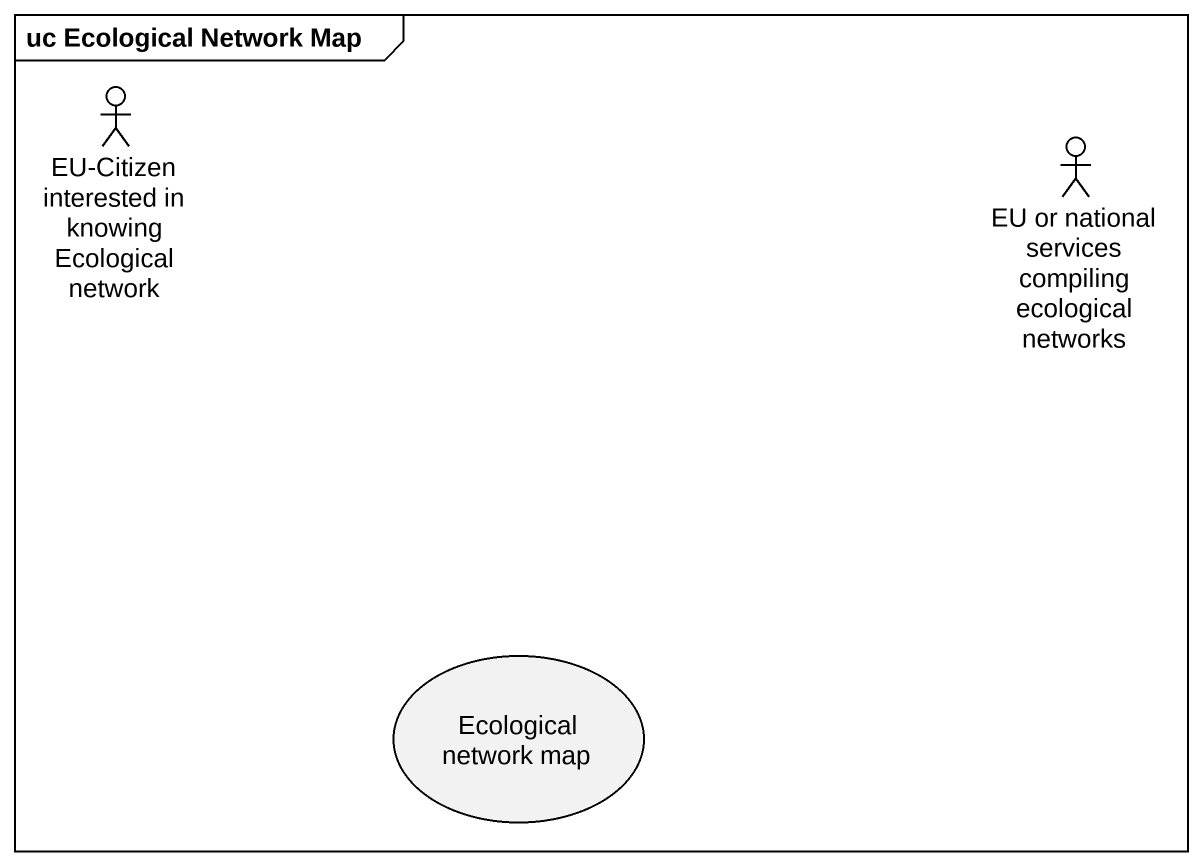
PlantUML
@startuml
mainframe uc Ecological Network Map
actor "EU-Citizen interested in knowing Ecological network" as EU_Citizen_interested_in
actor "EU or national services compiling ecological networks" as EU_or_national_services
usecase "Ecological network map" as Ecological_network_map
@enduml
